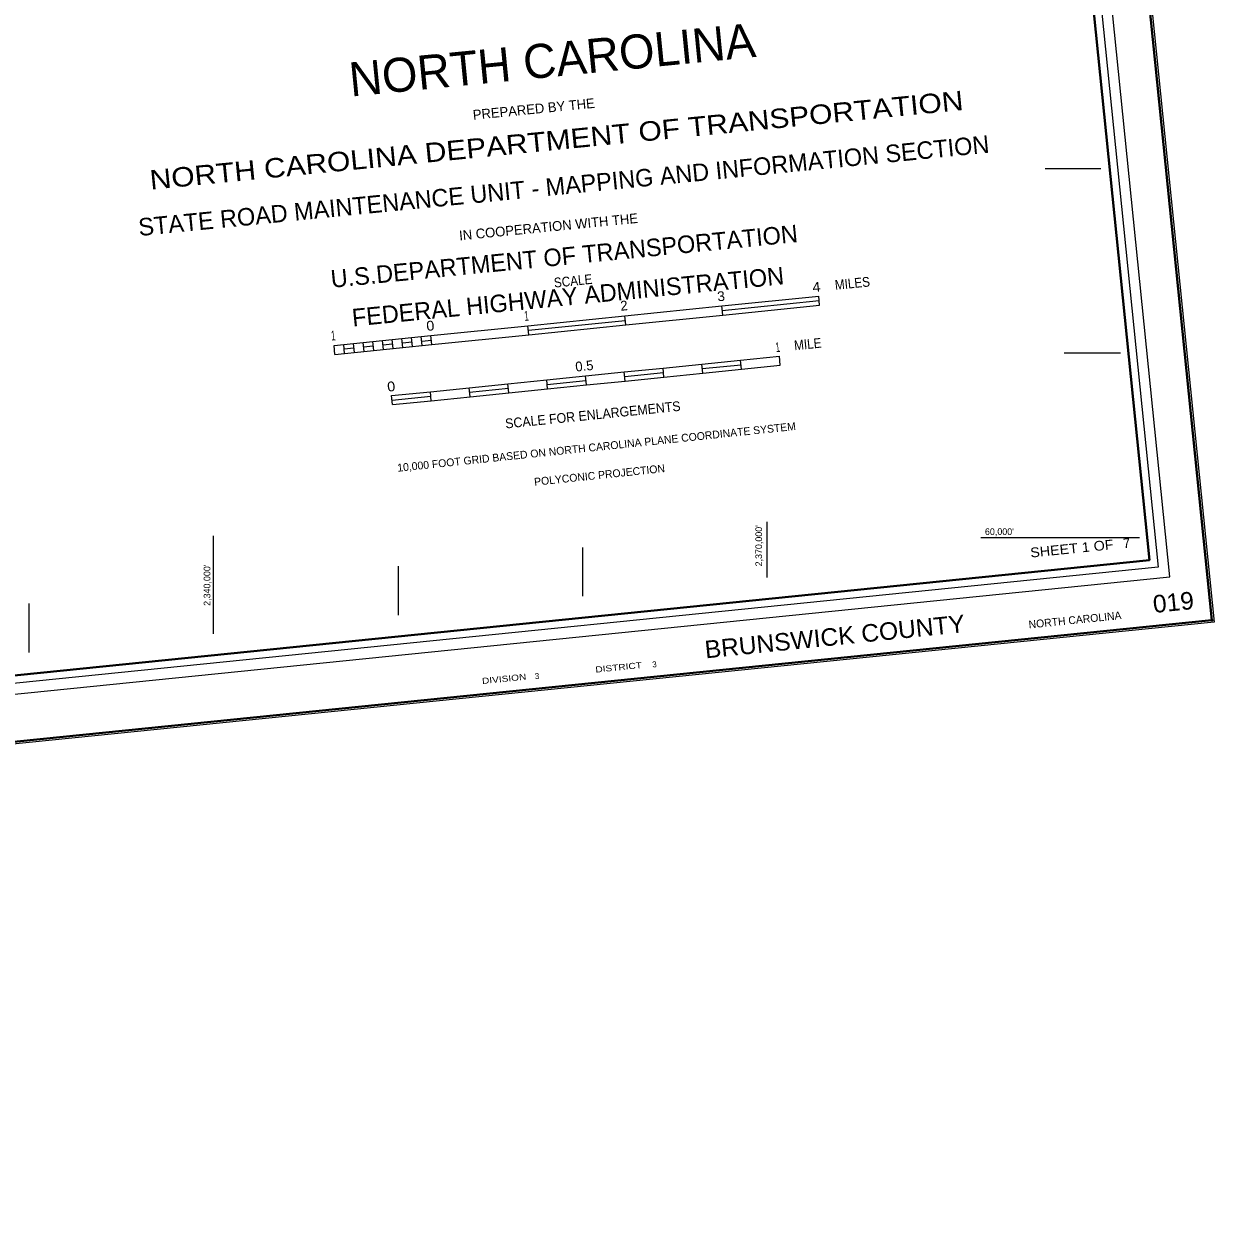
# Model space of a CAD drawing. Extents: x 457696 to 745189, y 7125 to 274887.
# Drawn here: x 710098 to 729761, y 7125 to 26772 of the extents above; entities that cross this region are included whole.
import ezdxf
from ezdxf.enums import TextEntityAlignment as Align

# ---------------------------------------------------------------- set-up
doc = ezdxf.new("R2010")
doc.units = 0
doc.header["$LTSCALE"] = 52
doc.header["$PDMODE"] = 32
doc.header["$PDSIZE"] = 26
for name, color, linetype, lineweight in [('1', 7, 'Continuous', 25), ('20', 7, 'Continuous', 40), ('61', 7, 'Continuous', 13)]:
    doc.layers.add(name, color=color, linetype=linetype, lineweight=lineweight)
doc.layers.add('12', color=7, linetype='Continuous')

msp = doc.modelspace()

# ---------------------------------------------------------------- linework, layer by layer
at = {"layer": '1', "lineweight": 13}
msp.add_lwpolyline([(729760.66, 16890.14), (633624.7, 7125), (627925.42, 63233.33), (724061.38, 72998.47)], close=True, dxfattribs=at)
at = {"layer": '1'}
msp.add_point((729720.95, 16919.92), dxfattribs=at)
at = {"layer": '20', "lineweight": 13}
for p, q in [((723243.35, 22124.77), (723228.21, 22273.75)), ((721642.24, 21962.13), (721627.11, 22111.12)), ((721634.68, 22036.62), (723235.78, 22199.26)), ((718432.47, 21711.35), (720033.57, 21873.99)), ((720041.14, 21799.5), (720026, 21948.48)), ((716823.79, 21623.21), (718424.9, 21785.85)), ((716838.93, 21474.23), (718440.03, 21636.86)), ((718440.03, 21636.86), (718424.9, 21785.85)), ((715222.69, 21460.58), (716823.79, 21623.21)), ((715237.82, 21311.59), (715222.69, 21460.58)), ((715237.82, 21311.59), (716838.93, 21474.23)), ((715397.93, 21327.86), (715382.8, 21476.84)), ((715558.04, 21344.12), (715542.91, 21493.11)), ((715718.15, 21360.38), (715703.02, 21509.37)), ((715710.59, 21434.88), (715870.7, 21451.14)), ((715878.26, 21376.65), (715863.13, 21525.63)), ((716038.37, 21392.91), (716023.24, 21541.9)), ((716030.81, 21467.4), (716190.92, 21483.67)), ((716198.48, 21409.17), (716183.35, 21558.16)), ((716358.59, 21425.44), (716343.46, 21574.42)), ((716351.03, 21499.93), (716511.14, 21516.19)), ((716518.71, 21441.7), (716503.57, 21590.69)), ((716678.82, 21457.96), (716663.68, 21606.95)), ((716671.25, 21532.46), (716831.36, 21548.72)), ((716838.93, 21474.23), (716823.79, 21623.21)), ((715390.36, 21402.35), (715550.47, 21418.61)), ((722593.51, 21132.11), (722578.37, 21281.09)), ((720672.18, 20936.95), (720657.05, 21085.93)), ((721312.62, 21002), (721297.49, 21150.99)), ((721305.06, 21076.49), (721945.5, 21141.55)), ((721312.62, 21002), (721953.06, 21067.05)), ((721953.06, 21067.05), (721937.93, 21216.04)), ((721953.06, 21067.05), (722593.51, 21132.11)), ((718750.85, 20741.79), (718735.72, 20890.77)), ((718743.29, 20816.28), (719383.73, 20881.33)), ((719391.3, 20806.84), (719376.16, 20955.83)), ((719391.3, 20806.84), (720031.74, 20871.89)), ((720031.74, 20871.89), (720016.61, 21020.88)), ((720024.17, 20946.39), (720664.61, 21011.44)), ((720031.74, 20871.89), (720672.18, 20936.95)), ((720672.18, 20936.95), (721312.62, 21002)), ((716829.53, 20546.62), (716814.4, 20695.61)), ((717469.97, 20611.68), (717454.84, 20760.66)), ((717462.4, 20686.17), (718102.85, 20751.22)), ((717469.97, 20611.68), (718110.41, 20676.73)), ((718110.41, 20676.73), (718095.28, 20825.72)), ((718110.41, 20676.73), (718750.85, 20741.79)), ((718750.85, 20741.79), (719391.3, 20806.84)), ((716189.09, 20481.57), (716173.95, 20630.56)), ((716181.52, 20556.06), (716821.96, 20621.12)), ((716189.09, 20481.57), (716829.53, 20546.62)), ((716829.53, 20546.62), (717469.97, 20611.68))]:
    msp.add_line(p, q, dxfattribs=at)
at = {"layer": '20'}
for points in [[(627962.43, 63200.54), (724028.75, 72958.6), (729720.95, 16919.92), (633654.63, 7161.86)], [(631246.03, 62419.41), (723220.05, 71761.79), (728689.86, 17912.52), (636715.84, 8570.14)]]:
    msp.add_lwpolyline(points, close=True, dxfattribs=at)
at = {"layer": '20', "lineweight": 13}
msp.add_lwpolyline([(630905.53, 62711.96), (636439.49, 8231.19), (636599.07, 8427), (631102.86, 62536.18), (723336.78, 71904.96), (728832.99, 17795.78), (636599.07, 8427), (636439.49, 8231.19), (729028.72, 17636.06), (723494.76, 72116.83)], close=True, dxfattribs=at)
for points in [[(718424.9, 21785.85), (720026, 21948.48), (721627.11, 22111.12), (723228.21, 22273.75)], [(718440.03, 21636.86), (720041.14, 21799.5), (721642.24, 21962.13), (723243.35, 22124.77)], [(716173.95, 20630.56), (716814.4, 20695.61), (717454.84, 20760.66), (718095.28, 20825.72), (718735.72, 20890.77), (719376.16, 20955.83), (720016.61, 21020.88), (720657.05, 21085.93), (721297.49, 21150.99), (721937.93, 21216.04), (722578.37, 21281.09)]]:
    msp.add_lwpolyline(points, dxfattribs=at)
at = {"layer": '61'}
for p, q in [((726971.17, 24384), (727890.58, 24384)), ((727280.77, 21336), (728210.94, 21336)), ((722376, 17624.89), (722376, 18545.52)), ((713232, 16696.08), (713232, 18313.36)), ((725907.97, 18288), (728528.65, 18288)), ((719328, 18123.93), (719328, 17315.29)), ((716280, 17814.32), (716280, 17005.68)), ((710184, 17195.11), (710184, 16386.47))]:
    msp.add_line(p, q, dxfattribs=at)

# ---------------------------------------------------------------- texts
at = {"layer": '12'}
for s, height, rotation, p in [('NORTH CAROLINA', 563.3, 5.607, (718853.83, 25898.18)), ('PREPARED BY THE', 161, 5.606, (718529.53, 25285.81)), ('STATE ROAD MAINTENANCE UNIT - MAPPING AND INFORMATION SECTION', 289.7, 5.602, (719031.22, 23955.42)), ('IN COOPERATION WITH THE', 161, 5.607, (718773.38, 23339.23)), ('U.S.DEPARTMENT OF TRANSPORTATION', 289.7, 5.606, (719038.38, 22789.46)), ('FEDERAL HIGHWAY ADMINISTRATION', 289.7, 5.606, (719100.42, 22121.6))]:
    msp.add_text(s, height=height, rotation=rotation, dxfattribs=at).set_placement(p, align=Align.CENTER)
at = {"layer": '12', "width": 1.15}
msp.add_text('NORTH CAROLINA DEPARTMENT OF TRANSPORTATION', height=321.8, rotation=5.607, dxfattribs=at).set_placement((718912.52, 24690.61), align=Align.CENTER)
at = {"layer": '20'}
for s, height, width, p in [('SCALE', 161, 0.9, (719179.28, 22446.28)), ('4', 161, 1.1, (723199.09, 22345.94)), ('MILES', 161, 0.9, (723792.47, 22406.03)), ('3', 161, 1.05, (721623.83, 22193.2)), ('1', 161, 0.6, (718410.07, 21866.76)), ('0', 161, 1.1, (716821.17, 21705.36)), ('1', 161, 0.6, (715217.88, 21542.51)), ('1', 161, 0.6, (722559.26, 21350.85)), ('MILE', 161, 0.9, (723055.31, 21401.53)), ('0', 161, 1.1, (716174.88, 20702.35)), ('SCALE FOR ENLARGEMENTS', 161, 0.95, (719505.68, 20234.1)), ('SHEET 1 OF', 160.9, 1.1, (727418.03, 18024.87)), ('019', 289.7, 1.05, (729101.04, 17074.02)), ('BRUNSWICK COUNTY   ', 289.7, 1.05, (723676.51, 16524.36)), ('DISTRICT', 100, 1.25, (719928.19, 16092.72)), ('DIVISION', 100, 1.25, (718037.32, 15902.96))]:
    msp.add_text(s, height=height, rotation=5.8, dxfattribs=dict(at, width=width)).set_placement(p, align=Align.CENTER)
for s, height, rotation, p in [('2', 161, 5.8, (720019.81, 22037.54)), ('0.5', 161, 5.8, (719365.61, 21040.98)), ('10,000 FOOT GRID BASED ON NORTH CAROLINA PLANE COORDINATE SYSTEM', 128.7, 5.995, (719565.25, 19717.92)), ('POLYCONIC PROJECTION', 128.7, 6.001, (719614.11, 19254.71)), ('7  ', 160.9, 5.8, (728381.58, 18118.81))]:
    msp.add_text(s, height=height, rotation=rotation, dxfattribs=at).set_placement(p, align=Align.CENTER)
for s, height, p in [('NORTH CAROLINA', 128.7, (726702, 16783.99)), (' 3', 100, (720446.58, 16134.92)), (' 3', 100, (718506.49, 15941.33))]:
    msp.add_text(s, height=height, rotation=5.8, dxfattribs=at).set_placement(p)
at = {"layer": '61'}
for s, p in [("2,370,000'", (722292.73, 18150.49)), ("2,340,000'", (713179.51, 17499.25))]:
    msp.add_text(s, height=110, rotation=90, dxfattribs=at).set_placement(p, align=Align.CENTER)
msp.add_text("60,000'", height=110, dxfattribs=at).set_placement((726213.1, 18328.87), align=Align.CENTER)

doc.saveas('drawing.dxf')
